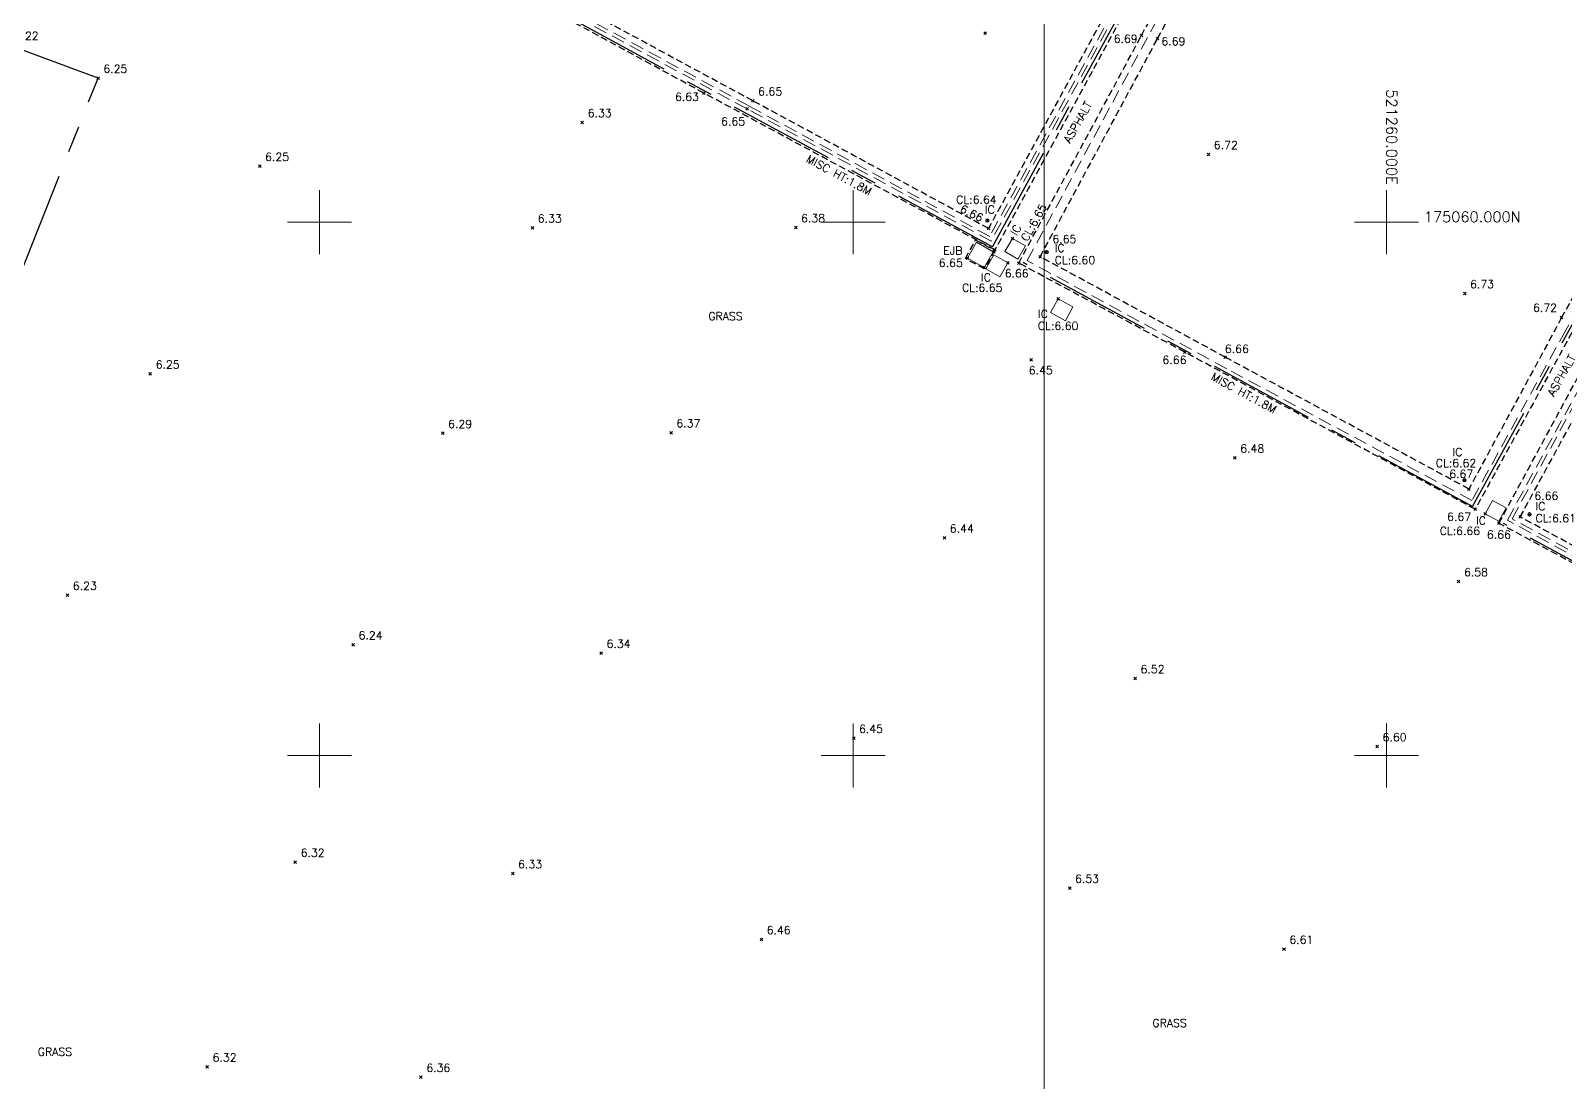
# Model space of a CAD drawing. Extents: x 521064 to 521635, y 174590 to 175241.
# Drawn here: x 521209.2 to 521266.7, y 175027.8 to 175067.2 of the extents above; entities that cross this region are included whole.
import ezdxf
from ezdxf.enums import TextEntityAlignment as Align

# ---------------------------------------------------------------- set-up
doc = ezdxf.new("R2010")
doc.units = 0
doc.header["$PDMODE"] = 3
doc.header["$PDSIZE"] = 0.05
for name, pattern in [('Centre', [7, 4, -1, 1, -1]), ('DASHED', [0.75, 0.5, -0.25]), ('HIDDEN', [0.375, 0.25, -0.125])]:
    doc.linetypes.add(name, pattern=pattern)
for name, color, linetype, lineweight in [('I031G_SURVEY-GRID', 7, 'CONTINUOUS', 18), ('I031T_SURVEY-GRID-TXT', 7, 'CONTINUOUS', 13), ('I901G_TITLE-SHEET', 7, 'CONTINUOUS', 18), ('I910T_TXT-GEN-S', 7, 'CONTINUOUS', 13), ('I923G_SURVEY-POINT', 7, 'CONTINUOUS', 18), ('I923T_SURVEY-LEVEL', 7, 'CONTINUOUS', 13), ('I960G_COVER', 1, 'CONTINUOUS', 18), ('I960T_COVER-TXT', 1, 'CONTINUOUS', 13), ('I963G_SW', 200, 'DASHED', 18), ('I976G_ST-FURN', 220, 'CONTINUOUS', 18), ('I976T_ST-FURN-TXT', 220, 'CONTINUOUS', 13)]:
    doc.layers.add(name, color=color, linetype=linetype, lineweight=lineweight)
doc.layers.add('I940G_SURFACE', color=200, linetype='HIDDEN')
doc.layers.add('I971G_FENCE', color=5, linetype='Centre')
doc.styles.add('MONOTXT', font='simplex.shx')

msp = doc.modelspace()

# ---------------------------------------------------------------- linework, layer by layer
at = {"layer": 'I031G_SURVEY-GRID'}
for p, q in [((521220, 175061.2), (521220, 175058.8)), ((521240, 175061.2), (521240, 175058.8)), ((521260, 175061.2), (521260, 175058.8)), ((521218.8, 175060), (521221.2, 175060)), ((521238.8, 175060), (521241.2, 175060)), ((521258.8, 175060), (521261.2, 175060)), ((521220, 175041.2), (521220, 175038.8)), ((521240, 175041.2), (521240, 175038.8)), ((521260, 175041.2), (521260, 175038.8)), ((521218.8, 175040), (521221.2, 175040)), ((521238.8, 175040), (521241.2, 175040)), ((521258.8, 175040), (521261.2, 175040))]:
    msp.add_line(p, q, dxfattribs=at)
at = {"layer": 'I901G_TITLE-SHEET'}
msp.add_lwpolyline([(521455.762, 174908.628), (521247.162, 174908.628), (521247.162, 175072.828), (521455.762, 175072.828)], close=True, dxfattribs=at)
at = {"layer": 'I923G_SURVEY-POINT'}
for p in [(521244.951, 175067.085, 6.726), (521250.815, 175066.998, 6.687), (521251.421, 175066.89, 6.687), (521211.695, 175065.401, 6.25), (521234.407, 175064.842, 6.629), (521236.027, 175064.248, 6.645), (521236.244, 175064.551, 6.655), (521229.852, 175063.741, 6.333), (521253.327, 175062.543, 6.719), (521217.758, 175062.1, 6.246), (521227.981, 175059.786, 6.334), (521237.852, 175059.799, 6.383), (521245.038, 175060.061, 6.64), (521245.078, 175059.763, 6.665), (521245.977, 175059.392, 6.655), (521244.286, 175058.655, 6.646), (521245.277, 175058.883, 6.648), (521245.319, 175058.958, 6.662), (521245.804, 175058.473, 6.652), (521246.212, 175058.467, 6.658), (521247.015, 175058.706, 6.65), (521247.258, 175058.872, 6.605), (521244.914, 175058.295, 6.643), (521262.932, 175057.326, 6.732), (521247.687, 175057.123, 6.596), (521266.567, 175056.421, 6.715), (521252.435, 175055.129, 6.66), (521246.68, 175054.839, 6.454), (521253.956, 175054.938, 6.656), (521213.655, 175054.312, 6.251), (521233.179, 175052.108, 6.374), (521224.62, 175052.084, 6.29), (521254.317, 175051.163, 6.479), (521262.925, 175050.325, 6.62), (521263.09, 175049.996, 6.673), (521263.325, 175049.237, 6.672), (521263.703, 175049.061, 6.658), (521264.217, 175048.712, 6.657), (521265.011, 175048.948, 6.663), (521265.365, 175049.044, 6.611), (521243.43, 175048.165, 6.441), (521262.705, 175046.528, 6.578), (521210.551, 175046.016, 6.234), (521221.263, 175044.158, 6.241), (521230.562, 175043.842, 6.338), (521250.58, 175042.891, 6.523), (521240.025, 175040.65, 6.449), (521259.655, 175040.342, 6.603), (521219.09, 175036.007, 6.324), (521227.243, 175035.579, 6.332), (521248.123, 175035.033, 6.528), (521236.563, 175033.108, 6.462), (521256.158, 175032.745, 6.61), (521215.789, 175028.331, 6.321), (521223.803, 175027.944, 6.358)]:
    msp.add_point(p, dxfattribs=at)
at = {"layer": 'I940G_SURFACE'}
for points in [[(521228.185, 175068.222, 6.632), (521233.426, 175077.93, 6.653), (521237.891, 175086.151, 6.626), (521242.191, 175094.144, 6.605), (521246.197, 175101.456, 6.572), (521255.251, 175096.527, 6.573), (521263.322, 175092.152, 6.56), (521258.051, 175082.461, 6.624), (521249.858, 175067.29, 6.675), (521245.319, 175058.958, 6.662), (521234.407, 175064.842, 6.629)], [(521228.982, 175068.474, 6.64), (521234.024, 175077.733, 6.641), (521238.305, 175085.684, 6.626), (521243.299, 175094.895, 6.615), (521246.434, 175100.652, 6.581), (521255.383, 175095.81, 6.591), (521262.528, 175091.932, 6.591), (521257.563, 175082.763, 6.625), (521249.306, 175067.527, 6.676), (521245.078, 175059.763, 6.665), (521236.244, 175064.551, 6.655)], [(521246.212, 175058.467, 6.658), (521250.815, 175066.998, 6.687), (521254.837, 175074.412, 6.649), (521259.837, 175083.61, 6.629), (521264.229, 175091.665, 6.593), (521272.626, 175087.102, 6.578), (521281.349, 175082.383, 6.572), (521276.446, 175073.322, 6.645), (521271.885, 175064.963, 6.663), (521267.128, 175056.191, 6.7), (521263.325, 175049.237, 6.672), (521252.435, 175055.129, 6.66)], [(521247.015, 175058.706, 6.65), (521251.421, 175066.89, 6.687), (521255.362, 175074.135, 6.655), (521260.383, 175083.313, 6.617), (521264.44, 175090.88, 6.592), (521272.241, 175086.682, 6.586), (521280.568, 175082.171, 6.582), (521275.924, 175073.673, 6.66), (521271.516, 175065.515, 6.663), (521266.567, 175056.421, 6.715), (521263.09, 175049.996, 6.673), (521253.956, 175054.938, 6.656)], [(521264.217, 175048.712, 6.657), (521268.664, 175056.938, 6.676), (521274.076, 175066.9, 6.648), (521278.215, 175074.551, 6.634), (521282.238, 175081.892, 6.58), (521291.273, 175077.026, 6.579), (521299.404, 175072.634, 6.651), (521294.89, 175064.334, 6.634), (521289.941, 175055.286, 6.669), (521285.209, 175046.576, 6.683), (521281.371, 175039.515, 6.662), (521272.005, 175044.504, 6.656)], [(521265.011, 175048.948, 6.663), (521269.901, 175057.909, 6.679), (521274.203, 175065.888, 6.656), (521278.318, 175073.456, 6.638), (521282.479, 175081.123, 6.591), (521290.605, 175076.724, 6.594), (521298.62, 175072.416, 6.627), (521294.375, 175064.658, 6.637), (521289.977, 175056.593, 6.66), (521285.097, 175047.58, 6.687), (521281.105, 175040.24, 6.676), (521273.021, 175044.614, 6.658)], [(521245.311, 175058.947, 6.646), (521244.936, 175058.247, 6.635), (521244.212, 175058.633, 6.61), (521244.594, 175059.333, 6.651)]]:
    msp.add_polyline3d(points, close=True, dxfattribs=at)
at = {"layer": 'I960G_COVER'}
for points in [[(521245.977, 175059.392, 6.655), (521246.465, 175059.11, 6.651), (521246.18, 175058.616, 6.65), (521245.691, 175058.898, 6.653)], [(521245.804, 175058.473, 6.652), (521245.504, 175057.951, 6.633), (521244.974, 175058.256, 6.632), (521245.274, 175058.778, 6.651)], [(521247.687, 175057.123, 6.596), (521248.243, 175056.821, 6.609), (521247.964, 175056.307, 6.539), (521247.408, 175056.609, 6.526)], [(521263.703, 175049.061, 6.658), (521263.978, 175049.568, 6.656), (521264.482, 175049.294, 6.66), (521264.207, 175048.787, 6.662)]]:
    msp.add_polyline3d(points, close=True, dxfattribs=at)
for centre in [(521245.038, 175060.061, 6.64), (521247.258, 175058.872, 6.605), (521262.925, 175050.325, 6.62), (521265.365, 175049.044, 6.611)]:
    msp.add_circle(centre, 0.065, dxfattribs=at)
at = {"layer": 'I963G_SW'}
for points in [[(521228.497, 175068.319, 6.646), (521233.681, 175077.888, 6.658), (521238.38, 175086.53, 6.629), (521242.736, 175094.6, 6.61), (521246.285, 175101.135, 6.583), (521254.833, 175096.51, 6.58), (521263.013, 175092.071, 6.592), (521258.043, 175082.877, 6.626), (521249.878, 175067.864, 6.671), (521245.176, 175059.291, 6.671), (521236.027, 175064.248, 6.645)], [(521228.673, 175068.371, 6.646), (521233.795, 175077.826, 6.658), (521238.495, 175086.468, 6.629), (521242.851, 175094.538, 6.61), (521246.337, 175100.959, 6.583), (521254.771, 175096.396, 6.58), (521262.837, 175092.018, 6.592), (521257.928, 175082.939, 6.626), (521249.763, 175067.926, 6.671), (521245.124, 175059.467, 6.671), (521236.089, 175064.362, 6.645)], [(521246.532, 175058.559, 6.649), (521251.373, 175067.54, 6.685), (521255.707, 175075.545, 6.651), (521260.311, 175084, 6.632), (521264.309, 175091.39, 6.589), (521273.234, 175086.533, 6.58), (521281.064, 175082.311, 6.582), (521276.619, 175074.179, 6.665), (521271.503, 175064.715, 6.671), (521266.728, 175055.953, 6.712), (521263.201, 175049.566, 6.668), (521254.011, 175054.506, 6.656)], [(521264.533, 175048.829, 6.659), (521269.142, 175057.293, 6.68), (521274.073, 175066.365, 6.646), (521278.179, 175073.955, 6.637), (521282.341, 175081.614, 6.582), (521290.876, 175076.988, 6.588), (521299.074, 175072.548, 6.64), (521294.683, 175064.421, 6.634), (521290.074, 175055.939, 6.661), (521285.277, 175047.152, 6.681), (521281.193, 175039.795, 6.679), (521272.661, 175044.395, 6.658)], [(521264.709, 175048.881, 6.659), (521269.256, 175057.231, 6.68), (521274.188, 175066.303, 6.646), (521278.293, 175073.893, 6.637), (521282.393, 175081.437, 6.582), (521290.814, 175076.874, 6.588), (521298.898, 175072.496, 6.64), (521294.568, 175064.483, 6.634), (521289.96, 175056.001, 6.661), (521285.163, 175047.214, 6.681), (521281.142, 175039.971, 6.679), (521272.722, 175044.51, 6.658)]]:
    msp.add_polyline3d(points, close=True, dxfattribs=at)
at = {"layer": 'I971G_FENCE'}
for points in [[(521245.231, 175059.076, 6.673), (521263.243, 175092.082, 6.6)], [(521263.225, 175049.334, 6.683), (521281.31, 175082.327, 6.592)], [(521203.609, 175044.986, 6.18), (521211.695, 175065.401, 6.25), (521208.37, 175066.637, 6.22), (521208.37, 175066.637, 6.22), (521204.921, 175067.994, 6.215), (521204.921, 175067.994, 6.215), (521201.516, 175069.298, 6.16), (521201.517, 175069.299, 6.159)], [(521245.231, 175059.076, 6.689), (521228.331, 175068.227, 6.676)], [(521263.225, 175049.334, 6.707), (521246.373, 175058.492, 6.69)], [(521281.231, 175039.581, 6.7), (521264.386, 175048.702, 6.699)]]:
    msp.add_polyline3d(points, dxfattribs=at)
at = {"layer": 'I976G_ST-FURN'}
msp.add_polyline3d([(521244.286, 175058.655, 6.646), (521244.914, 175058.295, 6.643), (521245.257, 175058.894, 6.648), (521244.63, 175059.254, 6.651)], close=True, dxfattribs=at)

# ---------------------------------------------------------------- texts
at = {"layer": 'I031T_SURVEY-GRID-TXT', "style": 'MONOTXT'}
msp.add_text('521260.000E', height=0.4, rotation=270, dxfattribs=at).set_placement((521260, 175061.4), align=Align.RIGHT)
msp.add_text('175060.000N', height=0.4, dxfattribs=at).set_placement((521261.4, 175060))
at = {"layer": 'I910T_TXT-GEN-S', "style": 'MONOTXT'}
for s, rotation, p in [('ASPHALT', 60.53355, (521248.139, 175062.937)), ('MISC HT:1.8M', 331.56515, (521238.214, 175062.279)), ('ASPHALT', 60.53355, (521266.279, 175053.446)), ('MISC HT:1.8M', 331.48011, (521253.39, 175054.11))]:
    msp.add_text(s, height=0.3, rotation=rotation, dxfattribs=at).set_placement(p)
for p in [(521234.575, 175056.326), (521251.227, 175029.824), (521209.438, 175028.747)]:
    msp.add_text('GRASS', height=0.3, dxfattribs=at).set_placement(p)
at = {"layer": 'I923T_SURVEY-LEVEL', "style": 'MONOTXT'}
for s, p in [('6.22', (521208.57, 175066.837, 6.22)), ('6.69', (521249.772, 175066.726, 6.687)), ('6.69', (521251.561, 175066.629, 6.687)), ('6.25', (521211.895, 175065.601, 6.25)), ('6.63', (521233.326, 175064.549, 6.629)), ('6.65', (521236.444, 175064.751, 6.655)), ('6.33', (521230.052, 175063.941, 6.333)), ('6.65', (521235.055, 175063.627, 6.645)), ('6.25', (521217.958, 175062.299, 6.246)), ('6.72', (521253.527, 175062.743, 6.719)), ('CL:6.64', (521243.869, 175060.693, 6.64)), ('6.33', (521228.181, 175059.986, 6.334)), ('6.38', (521238.052, 175059.999, 6.383)), ('6.65', (521247.473, 175059.217, 6.65)), ('6.65', (521243.217, 175058.325, 6.646)), ('CL:6.60', (521247.563, 175058.43, 6.605)), ('6.66', (521245.685, 175057.933, 6.658)), ('CL:6.65', (521244.086, 175057.39, 6.652)), ('6.73', (521263.132, 175057.526, 6.732)), ('6.72', (521265.494, 175056.641, 6.715)), ('CL:6.60', (521246.933, 175055.962, 6.596)), ('6.66', (521253.941, 175055.102, 6.656)), ('6.25', (521213.855, 175054.512, 6.251)), ('6.45', (521246.587, 175054.3, 6.454)), ('6.66', (521251.603, 175054.685, 6.66)), ('6.29', (521224.82, 175052.283, 6.29)), ('6.37', (521233.379, 175052.308, 6.374)), ('6.48', (521254.517, 175051.363, 6.479)), ('CL:6.62', (521261.849, 175050.816, 6.62)), ('6.67', (521262.352, 175050.411, 6.673)), ('6.66', (521265.544, 175049.589, 6.663)), ('6.67', (521262.274, 175048.804, 6.672)), ('CL:6.61', (521265.588, 175048.749, 6.611)), ('6.44', (521243.63, 175048.365, 6.441)), ('CL:6.66', (521261.993, 175048.274, 6.658)), ('6.66', (521263.765, 175048.137, 6.657)), ('6.58', (521262.905, 175046.728, 6.578)), ('6.23', (521210.751, 175046.216, 6.234)), ('6.24', (521221.463, 175044.358, 6.241)), ('6.34', (521230.762, 175044.042, 6.338)), ('6.52', (521250.78, 175043.091, 6.523)), ('6.45', (521240.225, 175040.85, 6.449)), ('6.60', (521259.855, 175040.542, 6.603)), ('6.32', (521219.291, 175036.207, 6.324)), ('6.33', (521227.443, 175035.779, 6.332)), ('6.53', (521248.323, 175035.234, 6.528)), ('6.46', (521236.763, 175033.308, 6.462)), ('6.61', (521256.358, 175032.945, 6.61)), ('6.32', (521215.989, 175028.531, 6.321)), ('6.36', (521224.003, 175028.144, 6.358))]:
    msp.add_text(s, height=0.3, dxfattribs=at).set_placement(p)
for s, rotation, p in [('6.66', 333.34148, (521243.977, 175060.402, 6.665)), ('CL:6.65', 60.71426, (521246.537, 175059.252, 0.006))]:
    msp.add_text(s, height=0.3, rotation=rotation, dxfattribs=at).set_placement(p)
at = {"layer": 'I960T_COVER-TXT', "style": 'MONOTXT'}
for p in [(521244.942, 175060.321), (521247.563, 175058.88), (521244.795, 175057.78), (521246.933, 175056.412), (521262.476, 175051.233), (521265.588, 175049.199), (521263.356, 175048.661)]:
    msp.add_text('IC', height=0.3, dxfattribs=at).set_placement(p)
msp.add_text('IC', height=0.3, rotation=60.71426, dxfattribs=at).set_placement((521246.144, 175059.472))
at = {"layer": 'I976T_ST-FURN-TXT', "style": 'MONOTXT'}
msp.add_text('EJB', height=0.3, dxfattribs=at).set_placement((521243.384, 175058.782))

doc.saveas('drawing.dxf')
